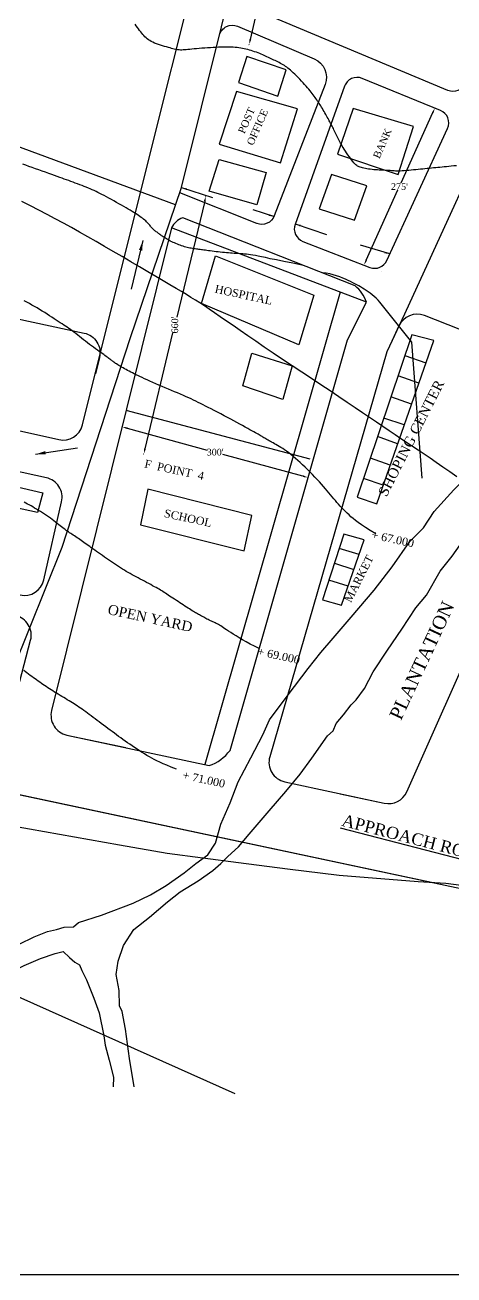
# Model space of a CAD drawing. Header units: inches. Extents: x -174 to 53028, y 1037 to 42359.
# Drawn here: x 26914 to 34626, y 1037 to 23524 of the extents above; entities that cross this region are included whole.
import ezdxf

# ---------------------------------------------------------------- set-up
doc = ezdxf.new("R2010")
doc.units = ezdxf.units.IN
doc.header["$MEASUREMENT"] = 0
for name, color, linetype in [('DIM', 5, 'Continuous'), ('DO LINE', 3, 'Continuous'), ('DWG.LINE', 10, 'Continuous'), ('TEXT', 7, 'Continuous')]:
    doc.layers.add(name, color=color, linetype=linetype)
doc.layers.add('TITLE', color=7, linetype='Continuous', lineweight=30)
doc.styles.get("Standard").update_dxf_attribs({"font": 'times.ttf', "height": 120})
doc.dimstyles.get("Standard").update_dxf_attribs({"dimtxt": 120, "dimasz": 96, "dimexe": 0.18, "dimexo": 0.0625, "dimgap": 0.09, "dimtad": 0, "dimtih": 1, "dimtoh": 1, "dimdec": 0, "dimzin": 0, "dimdsep": 46, "dimlunit": 3, "dimtxsty": 'Standard', "dimcen": 300, "dimclrd": 5, "dimclre": 5, "dimclrt": 4, "dimadec": 0, "dimazin": 0, "dimtfac": 1, "dimtdec": 0, "dimtofl": 0, "dimtmove": 0, "dimatfit": 3, "dimfxl": 0, "dimtolj": 1, "dimtzin": 0, "dimarcsym": 0})

# ---------------------------------------------------------------- blocks, each defined once
blk = doc.blocks.new('*D13')
at = {"layer": 'Defpoints', "color": 0, "ltscale": 0.2}
for p in [(28658, 16288), (32001, 15374), (32003, 15382)]:
    blk.add_point(p, dxfattribs=at)
at = {"layer": 'DIM', "color": 5, "lineweight": -2, "ltscale": 0.2}
for p, q in [((28659, 16290), (28660, 16295)), ((28753, 16270), (30190, 15877)), ((31910, 15407), (30473, 15800)), ((32002, 15377), (32003, 15382))]:
    blk.add_line(p, q, dxfattribs=at)
at = {"layer": 'DIM', "color": 5, "ltscale": 0.2}
for points in [[(28757, 16285), (28749, 16254), (28660, 16295)], [(31915, 15423), (31906, 15392), (32003, 15382)]]:
    blk.add_solid(points, dxfattribs=at)
at = {"layer": 'DIM', "color": 4, "ltscale": 0.2, "insert": (30332, 15839), "char_height": 120, "attachment_point": 5}
blk.add_mtext("\\A1;300'", dxfattribs=at)
blk = doc.blocks.new('*D14')
at = {"layer": 'Defpoints', "color": 0, "ltscale": 0.2}
for p in [(30158, 20449), (30166, 20447), (29041, 15809)]:
    blk.add_point(p, dxfattribs=at)
at = {"layer": 'DIM', "color": 5, "lineweight": -2, "ltscale": 0.2}
for p, q in [((30144, 20353), (29642, 18268)), ((30161, 20448), (30166, 20447)), ((29071, 15901), (29574, 17986)), ((29044, 15808), (29049, 15807))]:
    blk.add_line(p, q, dxfattribs=at)
at = {"layer": 'DIM', "color": 5, "ltscale": 0.2}
for points in [[(30128, 20357), (30159, 20350), (30166, 20447)], [(29056, 15904), (29087, 15897), (29049, 15807)]]:
    blk.add_solid(points, dxfattribs=at)
at = {"layer": 'DIM', "color": 4, "ltscale": 0.2, "insert": (29608, 18127), "char_height": 120, "attachment_point": 5, "rotation": 90}
blk.add_mtext("\\A1;660'", dxfattribs=at)
blk = doc.blocks.new('*D15')
at = {"layer": 'Defpoints', "color": 0, "ltscale": 0.2}
for p in [(34282, 22029), (34304, 22019), (33032, 19195)]:
    blk.add_point(p, dxfattribs=at)
at = {"layer": 'DIM', "color": 5, "lineweight": -2, "ltscale": 0.2}
for p, q in [((34242, 21941), (33673, 20678)), ((34286, 22027), (34281, 22029)), ((33049, 19293), (33618, 20556)), ((33014, 19203), (33009, 19205))]:
    blk.add_line(p, q, dxfattribs=at)
at = {"layer": 'DIM', "color": 5, "ltscale": 0.2}
for points in [[(34227, 21948), (34257, 21935), (34282, 22029)], [(33034, 19299), (33063, 19286), (33009, 19205)]]:
    blk.add_solid(points, dxfattribs=at)
at = {"layer": 'DIM', "color": 4, "ltscale": 0.2, "insert": (33645, 20617), "char_height": 120, "attachment_point": 5}
blk.add_mtext("\\A1;275'", dxfattribs=at)
blk = doc.blocks.new('*D16')
at = {"layer": 'Defpoints', "color": 0, "ltscale": 0.2}
for p in [(32171, 28472), (32194, 28466), (30920, 23175)]:
    blk.add_point(p, dxfattribs=at)
at = {"layer": 'DIM', "color": 5, "lineweight": -2, "ltscale": 0.2}
for p, q in [((32172, 28373), (31413, 25161)), ((32189, 28468), (32194, 28466)), ((30965, 23263), (31384, 25038)), ((30938, 23170), (30943, 23169))]:
    blk.add_line(p, q, dxfattribs=at)
at = {"layer": 'DIM', "color": 5, "ltscale": 0.2}
for points in [[(32156, 28377), (32188, 28369), (32194, 28466)], [(30949, 23266), (30981, 23259), (30943, 23169)]]:
    blk.add_solid(points, dxfattribs=at)
at = {"layer": 'DIM', "color": 4, "ltscale": 0.2, "insert": (31399, 25099), "char_height": 120, "attachment_point": 5}
blk.add_mtext("\\A1;440'", dxfattribs=at)

msp = doc.modelspace()

# ---------------------------------------------------------------- linework, layer by layer
at = {"layer": 'DO LINE', "ltscale": 0.2}
for points in [[(34676.9, 15395.9), (34548.8, 15485.7), (34425.4, 15571.7), (34307.8, 15652.6), (34195.4, 15729.1), (34087, 15802.1), (33981.6, 15872.7), (33877.9, 15941.8), (33774.9, 16010.4), (33671.3, 16079.5), (33566.1, 16150.1), (33458.2, 16223.1), (33346.7, 16299), (33230.7, 16378.2), (33109.6, 16460.9), (32982.4, 16547.6), (32848.4, 16638.7), (32706.8, 16734.5), (32556.7, 16835.3), (32397.9, 16941.3), (32232.1, 17051.5), (32061.4, 17164.6), (31888.2, 17279.3), (31714.7, 17394.4), (31543.1, 17508.6), (31375.6, 17620.7), (31214.5, 17729.3), (31061.6, 17833.4), (30917.3, 17932.5), (30781.4, 18026.5), (30653.8, 18115.1), (30534.6, 18198), (30423.6, 18275), (30320.7, 18346), (30225.9, 18410.5), (30138.7, 18468.9), (30056.7, 18522.5), (29977.2, 18573.2), (29897.4, 18622.9), (29814.6, 18673.5), (29726, 18726.9), (29628.8, 18784.9), (29520.3, 18849.3), (29398.6, 18921.5), (29265.1, 19000.7), (29122, 19085.3), (28971.8, 19174.1), (28816.5, 19265.4), (28658.5, 19358), (28500.1, 19450.4), (28343.6, 19541.2), (28190.6, 19629.2), (28041, 19714.5), (27893.7, 19797.6), (27747.9, 19878.7), (27602.9, 19958.2), (27457.7, 20036.6), (27311.5, 20114.2), (27163.5, 20191.3), (27012.8, 20268.3), (26859.5, 20345.7)], [(25840.4, 9264.4), (26994.1, 9064.2), (28614.3, 8777.1), (29470.6, 8625.8), (30753.9, 8455), (31635.5, 8341.1), (32559.5, 8229.8), (33983.6, 8114.6), (34478.8, 8082.9), (36231.6, 7858.7)]]:
    msp.add_lwpolyline(points, dxfattribs=at)
at = {"layer": 'DWG.LINE', "ltscale": 0.2}
msp.add_line((34220.8, 8099.4), (15320, 12119.1), dxfattribs=at)
for points in [[(24720.2, 6887.9), (26109, 10470.5), (27583.5, 14129.9), (28803.8, 17881.8), (29729.7, 20599.6), (30807.9, 24941.2), (31581.3, 27984.4), (31738.1, 28682.8), (32529.2, 30939.4), (33449.8, 33425.9), (33838.4, 34574.9), (34627.4, 36816.3), (35309.4, 38734.9)], [(34668.9, 20992.1), (34622.1, 20987.2), (34577, 20982.5), (34533.7, 20978), (34492.1, 20973.8), (34451.9, 20969.9), (34412.7, 20966.1), (34374.2, 20962.4), (34336.2, 20958.9), (34298.3, 20955.3), (34260.3, 20951.7), (34221.8, 20948.1), (34182.8, 20944.5), (34143.3, 20940.7), (34103.4, 20936.9), (34063, 20933), (34022.2, 20929), (33980.8, 20925), (33939, 20920.8), (33896.8, 20916.6), (33854.6, 20912.5), (33812.9, 20908.5), (33772.1, 20904.8), (33732.8, 20901.6), (33695.4, 20898.9), (33660.3, 20896.9), (33628.1, 20895.8), (33599.1, 20895.6), (33572.7, 20896.3), (33548.3, 20897.5), (33525.2, 20899.2), (33502.7, 20901.2), (33480.1, 20903.4), (33456.8, 20905.5), (33431.9, 20907.3), (33405.2, 20908.8), (33376.6, 20910.1), (33346.5, 20911.3), (33315.3, 20912.5), (33283.2, 20913.8), (33250.6, 20915.5), (33217.8, 20917.7), (33185, 20920.4), (33152.8, 20923.8), (33121.2, 20927.9), (33090.5, 20932.5), (33061.1, 20937.5), (33033.2, 20942.8), (33007, 20948.3), (32982.7, 20953.8), (32960.8, 20959.4), (32941.2, 20964.9), (32923.5, 20970.8), (32907.3, 20977.6), (32891.8, 20985.9), (32876.6, 20996.3), (32861, 21009.2), (32844.6, 21025.3), (32826.6, 21045.1), (32806.8, 21068.9), (32785.5, 21096.1), (32763.1, 21125.9), (32740.1, 21157.7), (32717.1, 21190.5), (32694.4, 21223.6), (32672.7, 21256.3), (32652.4, 21287.6), (32633.8, 21317.1), (32616.8, 21344.9), (32601.3, 21371.2), (32587, 21396.4), (32573.7, 21420.9), (32561, 21444.8), (32548.9, 21468.5), (32537.1, 21492.4), (32525.3, 21516.7), (32513.7, 21541.2), (32502.1, 21565.8), (32490.7, 21590.1), (32479.4, 21614.2), (32468.3, 21637.6), (32457.5, 21660.2), (32446.9, 21681.9), (32436.7, 21702.4), (32426.5, 21722.1), (32416.4, 21741.3), (32406.1, 21760.3), (32395.6, 21779.5), (32384.7, 21799.2), (32373.2, 21819.8), (32361.1, 21841.6), (32348.1, 21864.8), (32334.5, 21889.3), (32320.4, 21914.7), (32305.8, 21940.6), (32291, 21966.8), (32276, 21992.8), (32261, 22018.5), (32246.2, 22043.4), (32231.6, 22067.3), (32217.2, 22090.3), (32202.8, 22112.6), (32188.4, 22134.5), (32173.9, 22156), (32159.1, 22177.5), (32144, 22199.1), (32128.4, 22220.9), (32112.2, 22243.3), (32095.3, 22266.3), (32077.5, 22289.9), (32058.5, 22314.4), (32038.3, 22339.9), (32016.6, 22366.3), (31993.3, 22394), (31968.1, 22422.9), (31941.1, 22453.1), (31912.6, 22484.1), (31883, 22515.6), (31852.8, 22547.1), (31822.6, 22578), (31792.9, 22607.9), (31764, 22636.3), (31736.5, 22662.8), (31710.7, 22686.9), (31686.4, 22708.9), (31663.3, 22728.9), (31641.1, 22747.1), (31619.5, 22763.9), (31598, 22779.4), (31576.3, 22794), (31554.2, 22807.8), (31531.4, 22821), (31507.8, 22833.8), (31483.8, 22846.2), (31459.4, 22858.4), (31434.7, 22870.3), (31410, 22882), (31385.3, 22893.7), (31360.8, 22905.4), (31336.7, 22917.1), (31312.7, 22928.9), (31288.6, 22940.8), (31264.3, 22952.6), (31239.6, 22964.4), (31214.3, 22976.1), (31188.1, 22987.7), (31161, 22999.2), (31132.6, 23010.6), (31103.3, 23021.7), (31073.1, 23032.6), (31042.3, 23043.1), (31011.1, 23053.2), (30979.6, 23062.9), (30948.2, 23072), (30916.8, 23080.4), (30885.8, 23088.2), (30854.8, 23095.3), (30823.6, 23101.7), (30791.9, 23107.4), (30759.3, 23112.3), (30725.5, 23116.5), (30690.4, 23119.9), (30653.5, 23122.4), (30614.6, 23124.2), (30573.8, 23125.2), (30531.2, 23125.5), (30487, 23125.1), (30441.3, 23124.1), (30394.2, 23122.5), (30345.8, 23120.4), (30296.3, 23117.8), (30245.9, 23114.8), (30195.1, 23111.5), (30144.4, 23107.8), (30094.5, 23104), (30046, 23100.1), (29999.3, 23096.1), (29955.2, 23092.2), (29914.1, 23088.4), (29876.6, 23084.8), (29842.3, 23081.5), (29811, 23078.7), (29782.2, 23076.4), (29755.5, 23074.7), (29730.7, 23073.8), (29707.2, 23073.8), (29684.8, 23074.8), (29663, 23076.9), (29641.5, 23080.1), (29619.6, 23084.3), (29597.1, 23089.4), (29573.4, 23095.5), (29548, 23102.5), (29520.5, 23110.4), (29490.5, 23119), (29457.7, 23128.4), (29422.7, 23138.6), (29386.2, 23149.5), (29349.1, 23161), (29312.1, 23173.2), (29276.1, 23186), (29241.8, 23199.4), (29210, 23213.3), (29181.3, 23227.7), (29155.4, 23242.8), (29131.8, 23258.7), (29110.2, 23275.4), (29089.9, 23293.1), (29070.6, 23312), (29051.7, 23332.1), (29032.7, 23353.6), (29013.4, 23376.6), (28993.6, 23400.9), (28973.7, 23426.3), (28953.7, 23452.7), (28933.9, 23479.9), (28914.3, 23507.8), (28895.1, 23536.1)], [(21778.6, 23192.3), (29612.7, 20296.5)], [(30402.6, 21378.4), (31509.9, 21041.7), (31815.1, 22016.5), (30714.9, 22324.8), (30402.6, 21378.4)], [(32534, 21197.2), (33622.2, 20836), (33895.9, 21698.3), (32811, 22020.4), (32534, 21197.2)], [(31919.5, 19198.6), (31726.1, 19236.7), (31565, 19269.3), (31432.3, 19296.9), (31323.9, 19320), (31235.9, 19339.1), (31164.5, 19354.6), (31105.5, 19367.2), (31055.2, 19377.3), (31010, 19385.4), (30968.8, 19391.7), (30931, 19396.6), (30895.8, 19400.4), (30862.7, 19403.2), (30831, 19405.3), (30800.1, 19407.1), (30769.2, 19408.8), (30737.9, 19410.6), (30706, 19412.5), (30673.5, 19414.7), (30640.3, 19417.1), (30606.4, 19419.7), (30571.6, 19422.6), (30536.1, 19425.8), (30499.6, 19429.3), (30462.3, 19433.1), (30424.6, 19437.2), (30386.7, 19441.5), (30349.3, 19445.8), (30312.7, 19450.3), (30277.3, 19454.6), (30243.7, 19458.9), (30212.2, 19463), (30183.1, 19466.9), (30156.3, 19470.5), (30131.2, 19474), (30107.5, 19477.3), (30084.9, 19480.5), (30062.8, 19483.6), (30041.1, 19486.6), (30019.1, 19489.6), (29996.7, 19492.6), (29973.9, 19495.7), (29950.5, 19499), (29926.8, 19502.6), (29902.8, 19506.5), (29878.5, 19510.9), (29853.9, 19515.9), (29829.2, 19521.5), (29804.3, 19527.9), (29779.4, 19534.9), (29754.3, 19542.7), (29729.1, 19551.1), (29703.7, 19560.2), (29678.3, 19569.8), (29652.8, 19580), (29627.1, 19590.8), (29601.5, 19602), (29575.9, 19613.7), (29550.6, 19625.6), (29525.9, 19637.8), (29502, 19650.2), (29479, 19662.6), (29457.2, 19675), (29436.8, 19687.2), (29417.9, 19699.2), (29400.5, 19711), (29384.2, 19722.5), (29368.9, 19733.7), (29354.5, 19744.6), (29340.6, 19755.2), (29327.1, 19765.5), (29313.8, 19775.4), (29300.5, 19784.9), (29287.3, 19794.2), (29274.2, 19803.5), (29261.2, 19812.8), (29248.5, 19822.4), (29236, 19832.4), (29223.9, 19843), (29212.2, 19854.3), (29200.9, 19866.4), (29189.9, 19879.4), (29178.8, 19893), (29167.6, 19907.2), (29155.9, 19921.8), (29143.7, 19936.8), (29130.5, 19952.1), (29116.3, 19967.5), (29100.9, 19983), (29084.1, 19998.6), (29066, 20014.3), (29046.5, 20030.2), (29025.6, 20046.3), (29003.3, 20062.7), (28979.6, 20079.4), (28954.4, 20096.5), (28927.6, 20114), (28899.3, 20132.1), (28869.2, 20150.7), (28837.4, 20170.1), (28803.6, 20190.3), (28767.8, 20211.4), (28729.8, 20233.5), (28689.6, 20256.8), (28647.2, 20281.2), (28603, 20306.5), (28557.7, 20332.2), (28512, 20358), (28466.3, 20383.5), (28421.4, 20408.3), (28377.9, 20432), (28336.3, 20454.2), (28297.2, 20474.7), (28260.1, 20493.6), (28224.6, 20511.2), (28190.2, 20527.7), (28156.3, 20543.4), (28122.3, 20558.6), (28087.9, 20573.5), (28052.5, 20588.3), (28015.7, 20603.4), (27977.6, 20618.7), (27938.5, 20634), (27898.7, 20649.4), (27858.6, 20664.7), (27818.2, 20680), (27778.1, 20695), (27738.3, 20709.8), (27699.1, 20724.3), (27660.1, 20738.7), (27620.5, 20753.1), (27580, 20767.9), (27537.8, 20783.1), (27493.3, 20799.1), (27446.1, 20816), (27395.5, 20834.1), (27341.2, 20853.4), (27283.8, 20873.7), (27224.3, 20894.8), (27163.7, 20916.4), (27102.8, 20938.1), (27042.5, 20959.6), (26983.9, 20980.7), (26927.8, 21001), (26875, 21020.4)], [(32201.5, 20219.4), (32836.8, 20014.4), (33058.4, 20629.4), (32426.3, 20834.4), (32201.5, 20219.4)], [(32847.4, 18833.6), (29750.1, 20051.8)], [(31085.2, 19951.7), (31081, 19953.3)], [(30337.5, 19371.3), (32105.8, 18660.4), (31834.4, 17769.8), (30084.7, 18515.5), (30337.5, 19371.3)], [(33294, 18539.5), (33262.2, 18575.4), (33228.5, 18608.9), (33193.3, 18640.3), (33157.1, 18669.6), (33120.5, 18697), (33083.8, 18722.7), (33047.7, 18746.7), (33012.6, 18769.2), (32978.7, 18790.5), (32945.7, 18810.7), (32912.8, 18830.2), (32879.3, 18849.3), (32844.5, 18868.3), (32807.7, 18887.5), (32768.1, 18907.3), (32725.2, 18928), (32678.3, 18949.6), (32627.6, 18971.6), (32573.6, 18993.1), (32516.5, 19013.2), (32456.8, 19031), (32394.8, 19045.8), (32330.8, 19056.6), (32265.3, 19062.5)], [(33324, 19081.6), (33324, 19081.6)], [(32579, 18717.7), (30147.2, 10217.3)], [(33220.2, 14369.1), (33120.9, 14429.1), (33036.8, 14482.2), (32965.9, 14529.4), (32906.3, 14571.7), (32855.8, 14610), (32812.5, 14645.2), (32774.4, 14678.4), (32739.4, 14710.4), (32705.8, 14742), (32673.3, 14773.6), (32641.6, 14805.2), (32610.7, 14836.9), (32580.5, 14868.8), (32550.9, 14901), (32521.8, 14933.6), (32493.1, 14966.7), (32464.6, 15000.4), (32436.1, 15034.9), (32407.1, 15070.1), (32377.5, 15106.3), (32346.8, 15143.5), (32314.6, 15181.8), (32280.8, 15221.4), (32244.9, 15262.3), (32206.8, 15304.6), (32166.6, 15347.9), (32124.8, 15392), (32081.7, 15436.4), (32037.7, 15480.8), (31993.2, 15524.8), (31948.6, 15568), (31904.2, 15610.2), (31860.3, 15650.8), (31817.1, 15689.9), (31774.8, 15727.1), (31733.5, 15762.4), (31693.4, 15795.6), (31654.5, 15826.5), (31617, 15855), (31581, 15881), (31546.6, 15904.3), (31513.9, 15925.2), (31482.7, 15943.9), (31453, 15960.9), (31424.8, 15976.4), (31398, 15990.7), (31372.4, 16004.1), (31348.2, 16017), (31325.2, 16029.5), (31303.3, 16041.8), (31282.5, 16053.8), (31262.7, 16065.5), (31243.7, 16076.9), (31225.6, 16087.9), (31208.1, 16098.6), (31191.3, 16108.9), (31174.9, 16118.9), (31158.5, 16128.8), (31141.5, 16138.9), (31123.2, 16149.7), (31103.2, 16161.3), (31080.8, 16174.2), (31055.5, 16188.6), (31026.7, 16204.8), (30993.9, 16223.2), (30957.3, 16243.6), (30917, 16266), (30873.3, 16290.1), (30826.4, 16315.8), (30776.6, 16343), (30723.9, 16371.5), (30668.8, 16401.2), (30611.4, 16432), (30552.5, 16463.4), (30492.8, 16495), (30433.1, 16526.6), (30374, 16557.6), (30316.5, 16587.7), (30261.1, 16616.6), (30208.7, 16643.7), (30159.8, 16668.9), (30113.8, 16692.3), (30070.1, 16714.4), (30027.6, 16735.4), (29985.8, 16755.7), (29943.9, 16775.7), (29901, 16795.7), (29856.3, 16816), (29809.4, 16837), (29760.2, 16858.7), (29709.1, 16880.8), (29656.4, 16903.5), (29602.3, 16926.7), (29547.1, 16950.1), (29491.3, 16973.9), (29434.9, 16997.9), (29378.4, 17022.1), (29322.2, 17046.2), (29266.7, 17070.1), (29212.6, 17093.6), (29160.2, 17116.5), (29110.1, 17138.6), (29062.7, 17159.7), (29018.6, 17179.7), (28978, 17198.4), (28940.6, 17215.9), (28906.1, 17232.5), (28873.8, 17248.4), (28843.4, 17263.8), (28814.3, 17278.8), (28786.1, 17293.7), (28758.4, 17308.8), (28730.7, 17324.1), (28703.3, 17339.5), (28676.4, 17354.9), (28650.4, 17370.1), (28625.5, 17384.9), (28602, 17399.2), (28580.2, 17412.7), (28560.5, 17425.3), (28543, 17436.9), (28527.3, 17447.6), (28513.2, 17457.7), (28500.3, 17467.2), (28488, 17476.5), (28476, 17485.6), (28464, 17494.9), (28451.5, 17504.4), (28438.1, 17514.4), (28423.7, 17525), (28407.9, 17536.5), (28390.7, 17548.9), (28371.8, 17562.5), (28351, 17577.4), (28328.2, 17593.7), (28303, 17611.7), (28275.5, 17631.5), (28245.7, 17652.9), (28214.2, 17675.8), (28181, 17700), (28146.7, 17725.3), (28111.4, 17751.5), (28075.5, 17778.6), (28039.4, 17806.2), (28003.2, 17834.3), (27967.2, 17862.5), (27931.4, 17890.7), (27896.2, 17918.5), (27861.5, 17945.7), (27827.5, 17972.1), (27794.5, 17997.3), (27762.4, 18021.2), (27731.4, 18043.5), (27701.1, 18064.6), (27671.2, 18084.8), (27641.1, 18104.7), (27610.6, 18124.7), (27579.1, 18145), (27546.3, 18166.3), (27511.7, 18188.9), (27475.1, 18213), (27436.5, 18238.6), (27396.2, 18265.3), (27354.4, 18292.9), (27311.3, 18321), (27267.2, 18349.4), (27222.3, 18377.7), (27176.8, 18405.7), (27131, 18433.2), (27084.9, 18460), (27038.6, 18486.1), (26992.1, 18511.4), (26945.6, 18535.9), (26899.1, 18559.6)], [(34054.9, 15370.7), (33870.4, 17815.6), (33294, 18539.5)], [(34262.2, 17849.9), (33867.3, 17947.8), (32887.2, 15028.5), (33236.3, 14910.7), (34262.2, 17849.9)], [(30994.1, 17618.9), (31714.7, 17394.4), (31548.8, 16784.2), (30831.8, 17034.1), (30994.1, 17618.9)], [(33743.8, 17580), (34120.8, 17444.8)], [(33992.9, 17078.3), (33619.7, 17210.1)], [(33862.5, 16704.7), (33493.6, 16834.5)], [(32038, 15710.5), (28732.9, 16588.4)], [(33731, 16328.1), (33364.1, 16448.9)], [(33613.4, 15991.1), (33253.3, 16118.9)], [(33478.5, 15604.7), (33122.8, 15730.3)], [(26811.1, 6989.5), (27080.7, 7120.2), (27316, 7217.2), (27479.1, 7252), (27618.4, 7295.9), (27787, 7299.6), (27875, 7378.3), (28290, 7509), (28858.2, 7728.7), (29168, 7873.3), (29452.9, 8041.3), (29773.7, 8273.8), (29986.3, 8438.6), (30199.6, 8593.4), (30338.9, 8804), (30432.4, 9144.5), (30601.3, 9530.7), (30747.9, 9907.8), (30975.6, 10337.7), (31188.2, 10756.9), (31311.4, 11023.6), (31643.3, 11471.3), (32006.5, 11946.5), (32232, 12234), (32452, 12490.3), (32780.2, 12870.1), (33190.7, 13356.2), (33513.8, 13773.9), (33830.5, 14233.7), (34077.2, 14478.4), (34267.8, 14771.3), (34625.5, 15160.8), (34907.5, 15440.7)], [(33352.4, 15243.4), (33000.1, 15364.8)], [(30853.4, 14062.8), (30990.3, 14699.6), (29123, 15174.5), (28989, 14528.9), (30853.4, 14062.8)], [(31124.8, 12309.2), (31041.4, 12348.1), (30963.6, 12386.9), (30891.3, 12425.2), (30824.5, 12462.5), (30763.2, 12498.5), (30707.4, 12532.6), (30657.1, 12564.4), (30612.3, 12593.4), (30572.8, 12619.4), (30538.1, 12642.5), (30507.5, 12663), (30480.3, 12681.2), (30455.8, 12697.4), (30433.3, 12712), (30412.1, 12725.1), (30391.4, 12737.1), (30370.9, 12748.4), (30350.2, 12758.9), (30329.5, 12769), (30308.8, 12778.7), (30288.1, 12788.2), (30267.4, 12797.6), (30246.7, 12807.2), (30226.2, 12816.9), (30205.7, 12827), (30185.4, 12837.3), (30165.4, 12847.9), (30145.5, 12858.5), (30126.1, 12869.2), (30106.9, 12879.8), (30088.3, 12890.3), (30070.1, 12900.5), (30052.4, 12910.4), (30034.9, 12920.1), (30017.5, 12930), (29999.7, 12940.1), (29981.3, 12950.7), (29962, 12962.1), (29941.6, 12974.3), (29919.8, 12987.6), (29896.2, 13002.2), (29871.2, 13018), (29844.7, 13034.9), (29817, 13052.7), (29788.2, 13071.3), (29758.6, 13090.5), (29728.3, 13110.3), (29697.4, 13130.5), (29666.1, 13151), (29634.8, 13171.5), (29603.7, 13191.9), (29573.1, 13212), (29543.2, 13231.6), (29514.4, 13250.5), (29487, 13268.5), (29461.2, 13285.3), (29437.2, 13301), (29414.6, 13315.8), (29392.6, 13329.8), (29370.8, 13343.6), (29348.4, 13357.4), (29324.9, 13371.5), (29299.6, 13386.3), (29272, 13402.1), (29241.6, 13419.1), (29208.7, 13437.2), (29173.7, 13456.2), (29137.2, 13475.8), (29099.6, 13495.9), (29061.4, 13516.2), (29023.1, 13536.5), (28985.1, 13556.6), (28947.8, 13576.4), (28911.2, 13595.8), (28875.1, 13615.1), (28839.5, 13634.3), (28804.3, 13653.8), (28769.4, 13673.5), (28734.6, 13693.6), (28699.9, 13714.3), (28665, 13735.7), (28630.1, 13757.7), (28595.1, 13780.3), (28559.8, 13803.6), (28524.4, 13827.3), (28488.7, 13851.5), (28452.7, 13876.1), (28416.4, 13901.1), (28379.8, 13926.4), (28343, 13951.8), (28306.5, 13977.2), (28270.3, 14002.4), (28234.9, 14027.3), (28200.4, 14051.5), (28167.1, 14075.1), (28135.3, 14097.8), (28105.1, 14119.5), (28076.4, 14140.2), (28049, 14160.1), (28022.6, 14179.3), (27997.1, 14197.8), (27972.2, 14215.8), (27947.6, 14233.3), (27923.2, 14250.6), (27898.8, 14267.6), (27874.4, 14284.3), (27850.2, 14300.8), (27826.3, 14316.9), (27802.8, 14332.6), (27779.9, 14347.8), (27757.6, 14362.6), (27736.1, 14376.9), (27715.4, 14390.6), (27695.4, 14404), (27675.7, 14417.5), (27655.9, 14431.1), (27635.8, 14445.4), (27615.1, 14460.4), (27593.5, 14476.6), (27570.6, 14494.1), (27546.2, 14513.2), (27520.3, 14533.7), (27492.9, 14555.5), (27464.1, 14578.2), (27434, 14601.7), (27402.6, 14625.8), (27370, 14650.1), (27336.2, 14674.6), (27301.4, 14698.9), (27265.7, 14723), (27229.6, 14746.6), (27193.3, 14769.7), (27157.3, 14792), (27121.7, 14813.6), (27087.1, 14834.1), (27053.6, 14853.5), (27021.5, 14871.8), (26990.5, 14889.1), (26960.3, 14905.9), (26930.4, 14922.4), (26900.6, 14939.2)], [(28875.9, 4419.1), (28793.8, 4928.8), (28722.5, 5462), (28658.2, 5775.7), (28615.4, 5879.1), (28604.7, 6153.6), (28554.7, 6442.3), (28586.9, 6680.3), (28683.3, 6961.9), (28872.4, 7250.6), (29150.8, 7475.2), (29472.8, 7752.1), (29704.8, 7930.3), (30029.5, 8130), (30288.4, 8315.2), (30431.9, 8436.4), (30563.1, 8565), (30751.1, 8736.7), (30945.6, 8965.5), (31300.7, 9386.5), (31605, 9737.4), (31862.7, 10048.9), (32072.9, 10334.1), (32349, 10738.3), (32452.9, 10824.1), (32509.3, 10955.7), (32638, 11112.3), (32776, 11291), (32870.1, 11381.8), (33014.5, 11588.6), (33172, 11885.8), (33429.2, 12277.5), (33686.5, 12656.7), (33938, 13040.9), (34129.3, 13266.5), (34380.3, 13695.8), (34594.2, 13970.1), (34851.5, 14336.7)], [(32921.7, 13999.1), (32562.8, 14107.2)], [(32476.3, 13841.3), (32828, 13729.7)], [(32724, 13430.6), (32378, 13538.6)], [(29637.1, 10139.3), (29544.2, 10174.6), (29464.5, 10206.1), (29396, 10234.7), (29336.6, 10260.9), (29284.4, 10285.6), (29237.2, 10309.5), (29193.1, 10333.3), (29150.1, 10357.8), (29106.4, 10383.6), (29061.9, 10410.5), (29017.1, 10438.4), (28972.1, 10467), (28927.3, 10496.1), (28882.8, 10525.5), (28839.1, 10554.9), (28796.4, 10584.1), (28754.8, 10613), (28714.4, 10641.6), (28674.7, 10669.9), (28635.7, 10698.1), (28597.2, 10726.3), (28558.8, 10754.5), (28520.3, 10783), (28481.7, 10811.6), (28442.7, 10840.6), (28403.4, 10869.9), (28364, 10899.2), (28324.8, 10928.4), (28285.9, 10957.4), (28247.6, 10986.1), (28210, 11014.3), (28173.3, 11041.9), (28137.7, 11068.7), (28103.1, 11094.8), (28069.5, 11120.1), (28036.8, 11144.5), (28004.8, 11168.2), (27973.6, 11191), (27942.9, 11213), (27912.8, 11234.2), (27883.1, 11254.5), (27853.7, 11274.2), (27824.4, 11293.3), (27795.1, 11312), (27765.5, 11330.5), (27735.7, 11349), (27705.3, 11367.5), (27674.2, 11386.2), (27642.4, 11405.3), (27609.9, 11424.8), (27577, 11444.5), (27544, 11464.3), (27510.9, 11484.3), (27478, 11504.2), (27445.6, 11524.2), (27413.7, 11543.9), (27382.7, 11563.6), (27352.3, 11583), (27322.6, 11602.4), (27293.4, 11621.7), (27264.5, 11641.1), (27236, 11660.6), (27207.6, 11680.2), (27179.2, 11700.1), (27150.8, 11720.2), (27122.4, 11740.5), (27093.9, 11761.1), (27065.2, 11781.9), (27036.5, 11802.9), (27007.6, 11824.1), (26978.6, 11845.4), (26949.4, 11866.8), (26920, 11888.3), (26890.4, 11910)], [(19097, 11315.9), (43630.4, 6098.2)], [(27665, 10750.7), (30224.4, 10200.7)], [(30692.4, 4298.3), (24744.3, 6950.1)], [(25554.3, 6128.4), (25644.9, 6160), (25785.4, 6148.7), (26614.7, 6465.5), (26896.3, 6602.9), (27193.1, 6731.8), (27453.6, 6817.8), (27598.6, 6854), (27716.5, 6747.7), (27807.1, 6664), (27893.2, 6618.7), (27934, 6516.9), (28018.1, 6346), (28149.5, 6015.6), (28247, 5755.4), (28331, 5337.4), (28355.9, 5172.2), (28426.1, 4902.9), (28505.7, 4593.3), (28501.1, 4419.1)]]:
    msp.add_lwpolyline(points, dxfattribs=at)
for points in [[(24255.2, 31968.6), (22222.4, 22587.5), (21168.3, 17852.4, 0.4139832), (21441.2, 17422.9), (27520.5, 16064.4, 0.4069312), (27948.2, 16328.5), (29202.6, 21350.5), (29900, 24150.5), (30820.3, 27723.9)], [(31079.7, 26010.7), (31135.6, 26230.8, -0.46582), (31466.5, 26390.7), (35546.6, 24559.7, -0.4201447), (35665.2, 24238.1), (34826.8, 22466.5, -0.4009159), (34517.2, 22347.7), (30763.6, 23918.9, -0.3700794), (30623.3, 24198.1), (30807.9, 24941.2)], [(42307, 8028.4), (43541.9, 15928.2), (45259.3, 20902.8), (45259.3, 20902.8, 0.099121), (45015, 21364.9), (37261.1, 24949.3, 0.4123198), (36704.8, 24746.8), (35633.9, 22469.2), (33733.4, 18324), (33420, 17641), (31313.8, 10360.6, 0.4348485), (31583.9, 9908.5), (33372.2, 9524.2)], [(30380.4, 23219.9), (30410, 23339, -0.4616742), (30736.9, 23501.9), (32112.9, 22915.8, -0.4042808), (32307.6, 22454.9), (31393.9, 20089.9, -0.4177652), (31081, 19953.3), (29697.8, 20505.9)], [(33113.4, 19163.4), (33113.4, 19163.4, 0.3966134), (33418.4, 19286.8), (34511.6, 21663.4, 0.4267345), (34384.5, 21985.8), (32974.7, 22563, 0.4275287), (32657.8, 22421.7), (31769.2, 19936.3, 0.4062276), (31908.3, 19631.8), (33113.4, 19163.4)], [(30600.2, 10473.7), (32711, 17858.7), (33052.2, 18536.8), (29549.8, 19875.3), (27391.2, 11189.5, 0.4235897), (27665, 10750.7), (28724.2, 10523.1)], [(21382.8, 18816.1), (21429.3, 19025, -0.4121573), (21856.5, 19298.7), (27977.8, 17981, -0.4238357), (28251.3, 17541.9), (28178.1, 17248.8)], [(37017.1, 17143.4), (34094.3, 18294.8, 0.3982287), (33635.2, 18110), (33484.3, 17781.1)], [(20457.6, 14660.1), (26825.1, 13269.6, 0.4118774), (27253, 13541.7), (27571.7, 14947, 0.4164894), (27297.5, 15378.3), (21277.9, 16694.3, 0.4130937), (20849.6, 16420.8), (20034.9, 12761.4, 0.4163758), (20310.6, 12331.2), (26178.3, 11070.2, 0.4014742), (26743.6, 11418.2), (27014.3, 12455.4, 0.4260787), (26742.8, 12898), (20608.5, 14237.8, 0.4130348), (20323, 14055.5), (20142.8, 13246.3)], [(32578.8, 9694.7), (33372.2, 9524.2, 0.3548096), (33776.8, 9729.9), (36501.5, 15853.2)]]:
    msp.add_lwpolyline(points, format="xyb", dxfattribs=at)
for points in [[(31459.5, 22242.6), (31606.3, 22717.3), (30903.8, 22958.2), (30750, 22486.9)], [(31247.3, 20869.9), (31084, 20288.6), (30221.6, 20536.7), (30406.2, 21103.9)], [(26326.3, 15315.2), (27233.1, 15107.8), (27139.4, 14753.6), (26222.4, 14953.4)], [(32603.4, 13083.8), (33012.6, 14260.4), (32646.8, 14365.6), (32262.4, 13182.9)]]:
    msp.add_lwpolyline(points, close=True, dxfattribs=at)
for centre, radius, start, end in [((29841.8, 19745.8), 319.4, 106.68062, 156.08174), ((32452, 18341.7), 631.1, 18.00732, 51.20325), ((29968.3, 10948.5), 790.4, 288.90486, 323.08045)]:
    msp.add_arc(centre, radius, start, end, dxfattribs=at)
at = {"layer": 'TITLE', "ltscale": 0.2}
msp.add_lwpolyline([(-174.2, 42359.3), (53008, 42359.3), (53008, 1036.6), (-174.2, 1036.6)], close=True, dxfattribs=at)

# ---------------------------------------------------------------- texts
at = {"layer": 'TEXT', "ltscale": 0.2}
for s, height, rotation, p in [('POST', 132, 66.36722, (30858.6, 21556)), ('OFFICE', 132, 66.36722, (31014.3, 21345.2)), ('BANK', 132, 66.36722, (33285.6, 21107.5)), ('HOSPITAL', 144, 347.81411, (30315.8, 18710.3)), ('SHOPING CENTER', 180, 63.12125, (33415, 15025.4)), ('F  POINT  4', 144, 347.81411, (29051.7, 15566.4)), ('SCHOOL', 144, 347.81411, (29403.7, 14675)), ('+ 67.000', 144, 347.81411, (33132.3, 14288.6)), ('MARKET', 144, 63.12125, (32771.9, 13120.5)), ('OPEN YARD', 180, 347.81411, (28388.7, 12929.5)), ('PLANTATION', 240, 65.02841, (33671.8, 11000.4)), ('+ 69.000', 144, 347.81411, (31081.3, 12191)), ('+ 71.000', 144, 347.81411, (29736, 9964)), ('%%UAPPROACH ROAD', 216, 345.46605, (32592.1, 9120.6))]:
    msp.add_text(s, height=height, rotation=rotation, dxfattribs=at).set_placement(p)

# ---------------------------------------------------------------- dimensions: what is measured, and where the dimension line sits
at = {"layer": 'DIM', "ltscale": 0.2}
dim = msp.add_linear_dim(base=(32194.1, 28466.5), p1=(30919.8, 23174.6), p2=(32170.9, 28471.9), angle=76.71094, text="440'", dimstyle='Standard', dxfattribs=at)
dim.commit()
dim.dimension.update_dxf_attribs({"geometry": '*D16', "text_midpoint": (31398.8, 25099.5), "dimtype": 161})
for p1, p2, distance, text, picture, middle in [((33031.6, 19195.2), (34304, 22018.8), 24.7, "275'", '*D15', (33645.3, 20617.1)), ((28658.2, 16287.6), (32000.9, 15374.2), 7.9, "300'", '*D13', (30331.6, 15838.5))]:
    dim = msp.add_aligned_dim(p1=p1, p2=p2, distance=distance, text=text, dimstyle='Standard', dxfattribs=at)
    dim.commit()
    dim.dimension.update_dxf_attribs({"geometry": picture, "text_midpoint": middle})
dim = msp.add_aligned_dim(p1=(29041.2, 15809.1), p2=(30158.4, 20448.7), distance=-8, text="660'", dimstyle='Standard', dxfattribs=at)
dim.commit()
dim.dimension.update_dxf_attribs({"geometry": '*D14', "text_midpoint": (29607.6, 18127), "text_rotation": 90})

# ---------------------------------------------------------------- leaders
for points, override in [([(29729.7, 20599.6), (30286.2, 20418.9)], {"dimgap": 0.09, "dimtad": 0}), ([(31388.2, 20076.4), (31013.1, 20195.6)], {"dimgap": 0.09, "dimtad": 0}), ([(31772.5, 19945.4), (32331.9, 19752)], {"dimgap": 0.09, "dimtad": 0}), ([(29033.8, 19647.2), (28824, 18771.7)], {"dimasz": 180}), ([(33472.5, 19404.4), (32946.2, 19562.2)], {"dimgap": 0.09, "dimtad": 0}), ([(27103.6, 15801.4), (27859.5, 15916.6)], {"dimasz": 180})]:
    msp.add_leader(points, dimstyle='Standard', override=override, dxfattribs=at)

doc.saveas('drawing.dxf')
